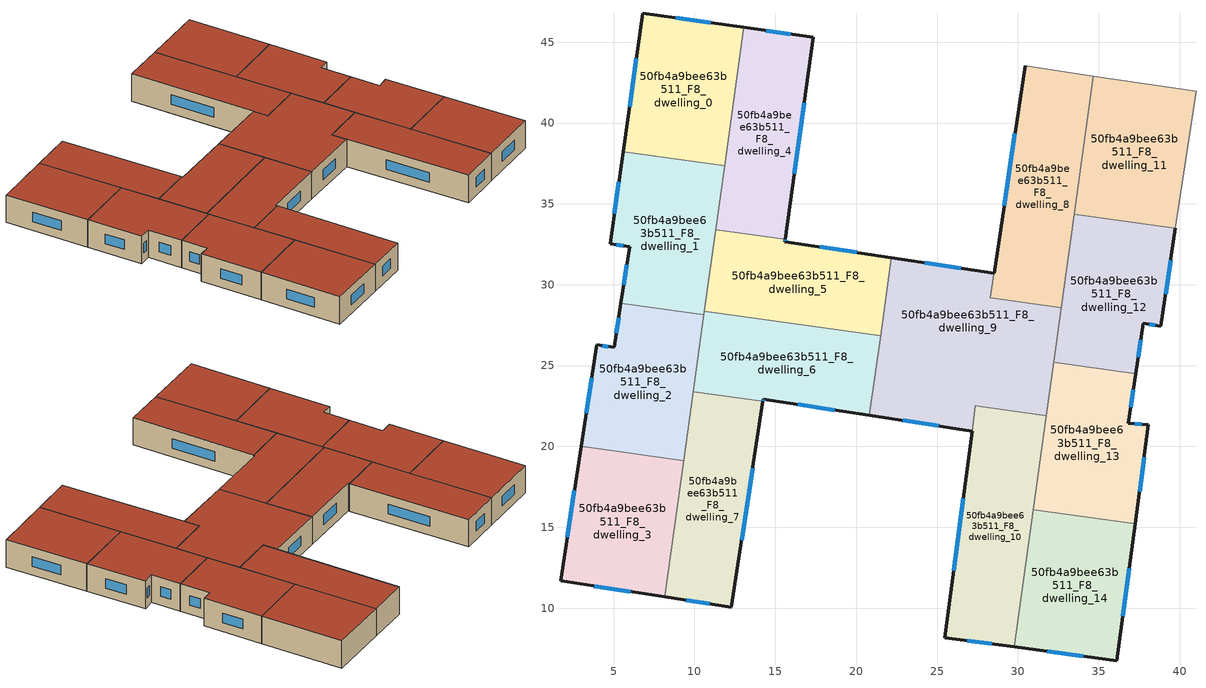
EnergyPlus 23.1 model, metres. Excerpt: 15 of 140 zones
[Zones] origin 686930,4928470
50fb4a9bee63b511_F8_dwelling_0
 floor to 50fb4a9bee63b511_F7_dwelling_0 (EU_floor_Construction): 13.05,45.91 11.86,37.34 5.59,38.21 6.81,46.79 z24
 wall outside (EU_wall_Construction): 13.05,45.91 6.81,46.79 5.59,38.21 z24:27
 wall to 50fb4a9bee63b511_F8_dwelling_1 (EU_wall_Construction): 5.59,38.21 11.86,37.34 z24:27
 wall to 50fb4a9bee63b511_F8_dwelling_4 (EU_wall_Construction): 11.86,37.34 13.05,45.91 z24:27
 window (EU_Window_Construction): 6.41,44 5.99,41 / 11.02,46.2 8.84,46.5 z24.98:26.02
 roof outside (EU_roof_Construction): 11.86,37.34 13.05,45.91 6.81,46.79 5.59,38.21 z27
50fb4a9bee63b511_F8_dwelling_1
 floor to 50fb4a9bee63b511_F7_dwelling_1 (EU_floor_Construction): 11.86,37.34 10.58,28.14 5.45,28.85 5.98,32.36 4.79,32.53 5.59,38.21 z24
 wall outside (EU_wall_Construction): 5.59,38.21 4.79,32.53 5.98,32.36 5.45,28.85 z24:27
 wall to 50fb4a9bee63b511_F8_dwelling_2 (EU_wall_Construction): 5.45,28.85 10.58,28.14 z24:27
 wall to 50fb4a9bee63b511_F8_dwelling_5 (EU_wall_Construction): 10.62,28.37 11.32,33.41 z24:27
 wall to 50fb4a9bee63b511_F8_dwelling_4 (EU_wall_Construction): 11.32,33.41 11.86,37.34 z24:27
 wall to 50fb4a9bee63b511_F8_dwelling_6 (EU_wall_Construction): 10.58,28.14 10.62,28.37 z24:27
 window (EU_Window_Construction): 5.81,31.22 5.62,29.99 / 5.18,32.48 5.59,32.42 / 5.33,36.37 5.05,34.38 z24.98:26.02
 roof outside (EU_roof_Construction): 10.58,28.14 11.86,37.34 5.59,38.21 4.79,32.53 5.98,32.36 5.45,28.85 z27
50fb4a9bee63b511_F8_dwelling_10
 floor to 50fb4a9bee63b511_F7_dwelling_10 (EU_floor_Construction): 31.75,21.91 29.76,7.6 25.48,8.17 27.38,22.51 z24
 wall outside (EU_wall_Construction): 27.16,20.95 25.48,8.17 29.76,7.6 z24:27
 wall to 50fb4a9bee63b511_F8_dwelling_9 (EU_wall_Construction): 27.37,22.52 27.16,20.95 / 31.75,21.91 27.38,22.51 z24:27
 wall to 50fb4a9bee63b511_F8_dwelling_14 (EU_wall_Construction): 29.76,7.6 30.94,16.08 z24:27
 wall to 50fb4a9bee63b511_F8_dwelling_13 (EU_wall_Construction): 30.94,16.08 31.75,21.91 z24:27
 window (EU_Window_Construction): 26.87,7.99 28.37,7.78 / 26.62,16.79 26.03,12.33 z24.98:26.02
 roof outside (EU_roof_Construction): 29.76,7.6 31.75,21.91 27.38,22.51 25.48,8.17 z27
50fb4a9bee63b511_F8_dwelling_11
 floor to 50fb4a9bee63b511_F7_dwelling_11 (EU_floor_Construction): 41.01,41.95 39.74,33.5 33.48,34.37 34.66,42.91 z24
 wall adiabatic (EU_wall_Construction): 39.74,33.5 41.01,41.95 34.66,42.91 z24:27
 wall to 50fb4a9bee63b511_F8_dwelling_12 (EU_wall_Construction): 33.48,34.37 39.74,33.5 z24:27
 wall to 50fb4a9bee63b511_F8_dwelling_8 (EU_wall_Construction): 34.66,42.91 33.48,34.37 z24:27
 roof outside (EU_roof_Construction): 39.74,33.5 41.01,41.95 34.66,42.91 33.48,34.37 z27
50fb4a9bee63b511_F8_dwelling_12
 floor to 50fb4a9bee63b511_F7_dwelling_12 (EU_floor_Construction): 39.74,33.5 38.83,27.44 37.76,27.6 37.29,24.49 32.2,25.19 33.48,34.37 z24
 wall outside (EU_wall_Construction): 37.29,24.49 37.76,27.6 38.83,27.44 39.74,33.5 z24:27
 wall to 50fb4a9bee63b511_F8_dwelling_13 (EU_wall_Construction): 32.2,25.19 37.29,24.49 z24:27
 wall to 50fb4a9bee63b511_F8_dwelling_9 (EU_wall_Construction): 32.67,28.58 32.2,25.19 z24:27
 wall to 50fb4a9bee63b511_F8_dwelling_8 (EU_wall_Construction): 33.48,34.37 32.67,28.58 z24:27
 window (EU_Window_Construction): 39.13,29.41 39.45,31.53 / 38.11,27.55 38.49,27.49 / 37.44,25.5 37.61,26.59 z24.98:26.02
 roof outside (EU_roof_Construction): 37.29,24.49 37.76,27.6 38.83,27.44 39.74,33.5 33.48,34.37 32.2,25.19 z27
50fb4a9bee63b511_F8_dwelling_13
 floor to 50fb4a9bee63b511_F7_dwelling_13 (EU_floor_Construction): 37.29,24.49 36.82,21.43 38.07,21.34 37.25,15.2 30.94,16.08 32.2,25.19 z24
 wall outside (EU_wall_Construction): 37.25,15.2 38.07,21.34 36.82,21.43 37.29,24.49 z24:27
 wall to 50fb4a9bee63b511_F8_dwelling_14 (EU_wall_Construction): 30.94,16.08 37.25,15.2 z24:27
 wall to 50fb4a9bee63b511_F8_dwelling_9 (EU_wall_Construction): 32.2,25.19 31.75,21.91 z24:27
 window (EU_Window_Construction): 36.98,22.43 37.14,23.49 / 37.67,21.37 37.23,21.4 / 37.52,17.2 37.81,19.35 z24.98:26.02
 roof outside (EU_roof_Construction): 37.25,15.2 38.07,21.34 36.82,21.43 37.29,24.49 32.2,25.19 30.94,16.08 z27
50fb4a9bee63b511_F8_dwelling_14
 floor to 50fb4a9bee63b511_F7_dwelling_14 (EU_floor_Construction): 37.25,15.2 36.12,6.74 29.76,7.6 30.94,16.08 z24
 wall outside (EU_wall_Construction): 29.76,7.6 36.12,6.74 37.25,15.2 z24:27
 window (EU_Window_Construction): 36.49,9.49 36.89,12.45 / 31.83,7.32 34.05,7.02 z24.98:26.02
 roof outside (EU_roof_Construction): 36.12,6.74 37.25,15.2 30.94,16.08 29.76,7.6 z27
50fb4a9bee63b511_F8_dwelling_2
 floor to 50fb4a9bee63b511_F7_dwelling_2 (EU_floor_Construction): 10.58,28.14 9.33,19.12 2.98,20.01 3.94,26.29 5.04,26.12 5.45,28.85 z24
 wall outside (EU_wall_Construction): 5.45,28.85 5.04,26.12 3.94,26.29 2.98,20.01 z24:27
 wall to 50fb4a9bee63b511_F8_dwelling_3 (EU_wall_Construction): 2.98,20.01 9.33,19.12 z24:27
 wall to 50fb4a9bee63b511_F8_dwelling_6 (EU_wall_Construction): 9.92,23.38 10.58,28.14 z24:27
 wall to 50fb4a9bee63b511_F8_dwelling_7 (EU_wall_Construction): 9.33,19.12 9.92,23.38 z24:27
 window (EU_Window_Construction): 3.63,24.25 3.3,22.05 / 4.68,26.18 4.3,26.24 / 5.32,27.96 5.17,27.01 z24.98:26.02
 roof outside (EU_roof_Construction): 9.33,19.12 10.58,28.14 5.45,28.85 5.04,26.12 3.94,26.29 2.98,20.01 z27
50fb4a9bee63b511_F8_dwelling_3
 floor to 50fb4a9bee63b511_F7_dwelling_3 (EU_floor_Construction): 9.33,19.12 8.16,10.7 1.71,11.68 2.98,20.01 z24
 wall outside (EU_wall_Construction): 2.98,20.01 1.71,11.68 8.16,10.7 z24:27
 wall to 50fb4a9bee63b511_F8_dwelling_7 (EU_wall_Construction): 8.16,10.7 9.33,19.12 z24:27
 window (EU_Window_Construction): 3.81,11.36 6.06,11.02 / 2.57,17.3 2.13,14.39 z24.98:26.02
 roof outside (EU_roof_Construction): 8.16,10.7 9.33,19.12 2.98,20.01 1.71,11.68 z27
50fb4a9bee63b511_F8_dwelling_4
 floor to 50fb4a9bee63b511_F7_dwelling_4 (EU_floor_Construction): 17.34,45.3 15.61,32.81 11.32,33.41 13.05,45.91 z24
 wall outside (EU_wall_Construction): 15.61,32.81 17.34,45.3 13.05,45.91 z24:27
 wall to 50fb4a9bee63b511_F8_dwelling_5 (EU_wall_Construction): 11.32,33.41 15.61,32.81 z24:27
 window (EU_Window_Construction): 15.95,45.5 14.45,45.71 / 16.18,36.87 16.78,41.24 z24.98:26.02
 roof outside (EU_roof_Construction): 15.61,32.81 17.34,45.3 13.05,45.91 11.32,33.41 z27
50fb4a9bee63b511_F8_dwelling_5
 floor to 50fb4a9bee63b511_F7_dwelling_5 (EU_floor_Construction): 22.18,31.67 21.51,26.86 10.62,28.37 11.32,33.41 15.61,32.81 15.59,32.67 z24
 wall outside (EU_wall_Construction): 22.18,31.67 15.59,32.67 15.61,32.81 z24:27
 wall to 50fb4a9bee63b511_F8_dwelling_6 (EU_wall_Construction): 10.62,28.37 21.51,26.86 z24:27
 wall to 50fb4a9bee63b511_F8_dwelling_9 (EU_wall_Construction): 21.51,26.86 22.18,31.67 z24:27
 window (EU_Window_Construction): 20.04,32 17.74,32.35 / 15.6,32.72 15.61,32.77 z24.98:26.02
 roof outside (EU_roof_Construction): 21.51,26.86 22.18,31.67 15.59,32.67 15.61,32.81 11.32,33.41 10.62,28.37 z27
50fb4a9bee63b511_F8_dwelling_6
 floor to 50fb4a9bee63b511_F7_dwelling_6 (EU_floor_Construction): 21.51,26.86 20.82,21.92 14.26,22.92 14.23,22.79 9.92,23.38 10.62,28.37 z24
 wall outside (EU_wall_Construction): 14.23,22.79 14.26,22.92 20.82,21.92 z24:27
 wall to 50fb4a9bee63b511_F8_dwelling_7 (EU_wall_Construction): 9.92,23.38 14.23,22.79 z24:27
 wall to 50fb4a9bee63b511_F8_dwelling_9 (EU_wall_Construction): 20.82,21.92 21.51,26.86 z24:27
 window (EU_Window_Construction): 16.39,22.6 18.69,22.25 / 14.24,22.83 14.25,22.88 z24.98:26.02
 roof outside (EU_roof_Construction): 20.82,21.92 21.51,26.86 10.62,28.37 9.92,23.38 14.23,22.79 14.26,22.92 z27
50fb4a9bee63b511_F8_dwelling_7
 floor to 50fb4a9bee63b511_F7_dwelling_7 (EU_floor_Construction): 14.23,22.79 12.28,10.06 8.16,10.7 9.92,23.38 z24
 wall outside (EU_wall_Construction): 8.16,10.7 12.28,10.06 14.23,22.79 z24:27
 window (EU_Window_Construction): 12.92,14.2 13.6,18.65 / 9.5,10.49 10.94,10.27 z24.98:26.02
 roof outside (EU_roof_Construction): 12.28,10.06 14.23,22.79 9.92,23.38 8.16,10.7 z27
50fb4a9bee63b511_F8_dwelling_8
 floor to 50fb4a9bee63b511_F7_dwelling_8 (EU_floor_Construction): 34.66,42.91 32.67,28.58 28.3,29.19 30.45,43.54 z24
 wall adiabatic (EU_wall_Construction): 34.66,42.91 30.45,43.54 z24:27
 wall to 50fb4a9bee63b511_F8_dwelling_9 (EU_wall_Construction): 30.45,43.54 28.3,29.19 32.67,28.58 z24:27
 roof outside (EU_roof_Construction): 32.67,28.58 34.66,42.91 30.45,43.54 28.3,29.19 z27
50fb4a9bee63b511_F8_dwelling_9
 floor to 50fb4a9bee63b511_F7_dwelling_9 (EU_floor_Construction): 30.44,43.54 28.3,29.19 32.67,28.58 31.75,21.91 27.37,22.52 27.16,20.95 20.82,21.92 22.18,31.67 28.52,30.7 z24
 wall outside (EU_wall_Construction): 30.44,43.54 28.52,30.7 22.18,31.67 / 20.82,21.92 27.16,20.95 z24:27
 window (EU_Window_Construction): 26.46,31.02 24.24,31.35 / 29.82,39.37 29.15,34.88 / 22.88,21.61 25.1,21.27 z24.98:26.02
 roof outside (EU_roof_Construction): 31.75,21.91 32.67,28.58 28.3,29.19 30.44,43.54 28.52,30.7 22.18,31.67 20.82,21.92 27.16,20.95 27.37,22.52 z27
[Building]
EU S2 Campaign: North Axis=0; Terrain=City; Solar Distribution=FullExterior
[Site:Location]
Bologna: Latitude=44.5; Longitude=11.25; Time Zone=1; Elevation=37
[SizingPeriod:WeatherFileDays]
AnnualSizingPeriod: Begin Month=1; Begin Day of Month=1; End Month=12; End Day of Month=31; Day of Week for Start Day=Monday; Use Weather File Daylight Saving Period=No; Use Weather File Rain and Snow Indicators=No
[MATERIAL]
EU_InternalMass_Material: Roughness=MediumRough; Thickness=0.1; Conductivity=1; Density=1800; Specific Heat=900; Thermal Absorptance=0.9; Solar Absorptance=0.7; Visible Absorptance=0.7
[MATERIAL:NOMASS] Roughness=MediumRough; Thermal Absorptance=0.9; Solar Absorptance=0.7; Visible Absorptance=0.7
Name | Thermal Resistance
EU_wall_NoMass | 0.905828
EU_roof_NoMass | 0.37593
EU_floor_NoMass | 0.67114
[WINDOWMATERIAL:SIMPLEGLAZINGSYSTEM]
EU_Window_SimpleGlazing: UFactor=4.52486; Solar Heat Gain Coefficient=0.85; Visible Transmittance=0.85
[CONSTRUCTION]
EU_wall_Construction: EU_wall_NoMass
EU_roof_Construction: EU_roof_NoMass
EU_floor_Construction: EU_floor_NoMass
EU_Window_Construction: EU_Window_SimpleGlazing
EU_InternalMass_Construction: EU_InternalMass_Material
[ZONE] Type=1; Multiplier=1; Ceiling Height=autocalculate; Floor Area=autocalculate; Part of Total Floor Area=Yes
Name | Volume
50fb4a9bee63b511_F8_dwelling_0 | 164.152
50fb4a9bee63b511_F8_dwelling_1; 50fb4a9bee63b511_F8_dwelling_6 | 164.161
50fb4a9bee63b511_F8_dwelling_10 | 189.275
50fb4a9bee63b511_F8_dwelling_11 | 164.15
50fb4a9bee63b511_F8_dwelling_12 | 164.14
50fb4a9bee63b511_F8_dwelling_13 | 164.146
50fb4a9bee63b511_F8_dwelling_14 | 164.147
50fb4a9bee63b511_F8_dwelling_2 | 164.158
50fb4a9bee63b511_F8_dwelling_3 | 164.163
50fb4a9bee63b511_F8_dwelling_4 | 164.153
50fb4a9bee63b511_F8_dwelling_5 | 164.154
50fb4a9bee63b511_F8_dwelling_7 | 164.164
50fb4a9bee63b511_F8_dwelling_8 | 188.454
50fb4a9bee63b511_F8_dwelling_9 | 278.662
[INTERNALMASS] Construction=EU_InternalMass_Construction
Name | Zone or ZoneList | Surface Area
50fb4a9bee63b511_F8_dwelling_0_EU_InternalMass | 50fb4a9bee63b511_F8_dwelling_0 | 54.7173
50fb4a9bee63b511_F8_dwelling_1_EU_InternalMass | 50fb4a9bee63b511_F8_dwelling_1 | 54.7204
50fb4a9bee63b511_F8_dwelling_2_EU_InternalMass | 50fb4a9bee63b511_F8_dwelling_2 | 54.7192
50fb4a9bee63b511_F8_dwelling_3_EU_InternalMass | 50fb4a9bee63b511_F8_dwelling_3 | 54.7208
50fb4a9bee63b511_F8_dwelling_4_EU_InternalMass | 50fb4a9bee63b511_F8_dwelling_4 | 54.7175
50fb4a9bee63b511_F8_dwelling_5_EU_InternalMass | 50fb4a9bee63b511_F8_dwelling_5 | 54.7181
50fb4a9bee63b511_F8_dwelling_6_EU_InternalMass | 50fb4a9bee63b511_F8_dwelling_6 | 54.7203
50fb4a9bee63b511_F8_dwelling_7_EU_InternalMass | 50fb4a9bee63b511_F8_dwelling_7 | 54.7215
50fb4a9bee63b511_F8_dwelling_8_EU_InternalMass | 50fb4a9bee63b511_F8_dwelling_8 | 62.818
50fb4a9bee63b511_F8_dwelling_9_EU_InternalMass | 50fb4a9bee63b511_F8_dwelling_9 | 92.9261
50fb4a9bee63b511_F8_dwelling_10_EU_InternalMass | 50fb4a9bee63b511_F8_dwelling_10 | 63.133
50fb4a9bee63b511_F8_dwelling_11_EU_InternalMass | 50fb4a9bee63b511_F8_dwelling_11 | 54.7165
50fb4a9bee63b511_F8_dwelling_12_EU_InternalMass | 50fb4a9bee63b511_F8_dwelling_12 | 54.7135
50fb4a9bee63b511_F8_dwelling_13_EU_InternalMass | 50fb4a9bee63b511_F8_dwelling_13 | 54.7154
50fb4a9bee63b511_F8_dwelling_14_EU_InternalMass | 50fb4a9bee63b511_F8_dwelling_14 | 54.7156
[OTHEREQUIPMENT] Fuel Type=Electricity; Design Level Calculation Method=Watts/Area; Power per Zone Floor Area=1; Fraction Latent=0; Fraction Radiant=0; Fraction Lost=0; Carbon Dioxide Generation Rate=0; EndUse Subcategory=EU_Step8_InternalGains
Name | Zone or ZoneList or Space or SpaceList | Schedule
EU_Step8_InternalGain_50fb4a9bee63b511_F8_dwelling_0_f000 | 50fb4a9bee63b511_F8_dwelling_0 | EU_Step8_GainSchedule_50fb4a9bee63b511_F8_dwelling_0_f000
EU_Step8_InternalGain_50fb4a9bee63b511_F8_dwelling_1_f000 | 50fb4a9bee63b511_F8_dwelling_1 | EU_Step8_GainSchedule_50fb4a9bee63b511_F8_dwelling_1_f000
EU_Step8_InternalGain_50fb4a9bee63b511_F8_dwelling_2_f000 | 50fb4a9bee63b511_F8_dwelling_2 | EU_Step8_GainSchedule_50fb4a9bee63b511_F8_dwelling_2_f000
EU_Step8_InternalGain_50fb4a9bee63b511_F8_dwelling_3_f000 | 50fb4a9bee63b511_F8_dwelling_3 | EU_Step8_GainSchedule_50fb4a9bee63b511_F8_dwelling_3_f000
EU_Step8_InternalGain_50fb4a9bee63b511_F8_dwelling_4_f000 | 50fb4a9bee63b511_F8_dwelling_4 | EU_Step8_GainSchedule_50fb4a9bee63b511_F8_dwelling_4_f000
EU_Step8_InternalGain_50fb4a9bee63b511_F8_dwelling_5_f000 | 50fb4a9bee63b511_F8_dwelling_5 | EU_Step8_GainSchedule_50fb4a9bee63b511_F8_dwelling_5_f000
EU_Step8_InternalGain_50fb4a9bee63b511_F8_dwelling_6_f000 | 50fb4a9bee63b511_F8_dwelling_6 | EU_Step8_GainSchedule_50fb4a9bee63b511_F8_dwelling_6_f000
EU_Step8_InternalGain_50fb4a9bee63b511_F8_dwelling_7_f000 | 50fb4a9bee63b511_F8_dwelling_7 | EU_Step8_GainSchedule_50fb4a9bee63b511_F8_dwelling_7_f000
EU_Step8_InternalGain_50fb4a9bee63b511_F8_dwelling_8_f000 | 50fb4a9bee63b511_F8_dwelling_8 | EU_Step8_GainSchedule_50fb4a9bee63b511_F8_dwelling_8_f000
EU_Step8_InternalGain_50fb4a9bee63b511_F8_dwelling_9_f000 | 50fb4a9bee63b511_F8_dwelling_9 | EU_Step8_GainSchedule_50fb4a9bee63b511_F8_dwelling_9_f000
EU_Step8_InternalGain_50fb4a9bee63b511_F8_dwelling_10_f000 | 50fb4a9bee63b511_F8_dwelling_10 | EU_Step8_GainSchedule_50fb4a9bee63b511_F8_dwelling_10_f000
EU_Step8_InternalGain_50fb4a9bee63b511_F8_dwelling_11_f000 | 50fb4a9bee63b511_F8_dwelling_11 | EU_Step8_GainSchedule_50fb4a9bee63b511_F8_dwelling_11_f000
EU_Step8_InternalGain_50fb4a9bee63b511_F8_dwelling_12_f000 | 50fb4a9bee63b511_F8_dwelling_12 | EU_Step8_GainSchedule_50fb4a9bee63b511_F8_dwelling_12_f000
EU_Step8_InternalGain_50fb4a9bee63b511_F8_dwelling_13_f000 | 50fb4a9bee63b511_F8_dwelling_13 | EU_Step8_GainSchedule_50fb4a9bee63b511_F8_dwelling_13_f000
EU_Step8_InternalGain_50fb4a9bee63b511_F8_dwelling_14_f000 | 50fb4a9bee63b511_F8_dwelling_14 | EU_Step8_GainSchedule_50fb4a9bee63b511_F8_dwelling_14_f000
[ZONEVENTILATION:DESIGNFLOWRATE] Schedule=EU_AlwaysOn; Design Flow Rate Calculation Method=AirChanges/Hour; Air Changes per Hour=0.73129; Ventilation Type=Natural; Fan Pressure Rise=0; Fan Total Efficiency=1; Constant Term Coefficient=1; Temperature Term Coefficient=0; Velocity Term Coefficient=0; Velocity Squared Term Coefficient=0; Minimum Indoor Temperature=-100; Maximum Indoor Temperature=100; Delta Temperature=-100; Minimum Outdoor Temperature=-100; Maximum Outdoor Temperature=100; Maximum Wind Speed=40
Name | Zone or ZoneList or Space or SpaceList
EU_ConstantAir_50fb4a9bee63b511_F8_dwelling_0 | 50fb4a9bee63b511_F8_dwelling_0
EU_ConstantAir_50fb4a9bee63b511_F8_dwelling_1 | 50fb4a9bee63b511_F8_dwelling_1
EU_ConstantAir_50fb4a9bee63b511_F8_dwelling_2 | 50fb4a9bee63b511_F8_dwelling_2
EU_ConstantAir_50fb4a9bee63b511_F8_dwelling_3 | 50fb4a9bee63b511_F8_dwelling_3
EU_ConstantAir_50fb4a9bee63b511_F8_dwelling_4 | 50fb4a9bee63b511_F8_dwelling_4
EU_ConstantAir_50fb4a9bee63b511_F8_dwelling_5 | 50fb4a9bee63b511_F8_dwelling_5
EU_ConstantAir_50fb4a9bee63b511_F8_dwelling_6 | 50fb4a9bee63b511_F8_dwelling_6
EU_ConstantAir_50fb4a9bee63b511_F8_dwelling_7 | 50fb4a9bee63b511_F8_dwelling_7
EU_ConstantAir_50fb4a9bee63b511_F8_dwelling_8 | 50fb4a9bee63b511_F8_dwelling_8
EU_ConstantAir_50fb4a9bee63b511_F8_dwelling_9 | 50fb4a9bee63b511_F8_dwelling_9
EU_ConstantAir_50fb4a9bee63b511_F8_dwelling_10 | 50fb4a9bee63b511_F8_dwelling_10
EU_ConstantAir_50fb4a9bee63b511_F8_dwelling_11 | 50fb4a9bee63b511_F8_dwelling_11
EU_ConstantAir_50fb4a9bee63b511_F8_dwelling_12 | 50fb4a9bee63b511_F8_dwelling_12
EU_ConstantAir_50fb4a9bee63b511_F8_dwelling_13 | 50fb4a9bee63b511_F8_dwelling_13
EU_ConstantAir_50fb4a9bee63b511_F8_dwelling_14 | 50fb4a9bee63b511_F8_dwelling_14
[HVACTEMPLATE:THERMOSTAT] Constant Heating Setpoint=20; Constant Cooling Setpoint=50
EU_HeatOnly_50fb4a9bee63b511_F5_dwelling_3; EU_HeatOnly_50fb4a9bee63b511_F5_dwelling_4; EU_HeatOnly_50fb4a9bee63b511_F5_dwelling_5; EU_HeatOnly_50fb4a9bee63b511_F5_dwelling_6; EU_HeatOnly_50fb4a9bee63b511_F5_dwelling_7; EU_HeatOnly_50fb4a9bee63b511_F5_dwelling_8; EU_HeatOnly_50fb4a9bee63b511_F5_dwelling_9; EU_HeatOnly_50fb4a9bee63b511_F5_dwelling_10; EU_HeatOnly_50fb4a9bee63b511_F5_dwelling_11; EU_HeatOnly_50fb4a9bee63b511_F5_dwelling_12; EU_HeatOnly_50fb4a9bee63b511_F5_dwelling_13; EU_HeatOnly_50fb4a9bee63b511_F5_dwelling_14; EU_HeatOnly_50fb4a9bee63b511_F6_dwelling_0; EU_HeatOnly_50fb4a9bee63b511_F6_dwelling_1; EU_HeatOnly_50fb4a9bee63b511_F6_dwelling_2; EU_HeatOnly_50fb4a9bee63b511_F6_dwelling_3; EU_HeatOnly_50fb4a9bee63b511_F6_dwelling_4; EU_HeatOnly_50fb4a9bee63b511_F6_dwelling_5; EU_HeatOnly_50fb4a9bee63b511_F6_dwelling_6; EU_HeatOnly_50fb4a9bee63b511_F6_dwelling_7; EU_HeatOnly_50fb4a9bee63b511_F6_dwelling_8; EU_HeatOnly_50fb4a9bee63b511_F6_dwelling_9; EU_HeatOnly_50fb4a9bee63b511_F6_dwelling_10; EU_HeatOnly_50fb4a9bee63b511_F6_dwelling_11; EU_HeatOnly_50fb4a9bee63b511_F6_dwelling_12; EU_HeatOnly_50fb4a9bee63b511_F6_dwelling_13; EU_HeatOnly_50fb4a9bee63b511_F6_dwelling_14; EU_HeatOnly_50fb4a9bee63b511_F7_dwelling_0; EU_HeatOnly_50fb4a9bee63b511_F7_dwelling_1; EU_HeatOnly_50fb4a9bee63b511_F7_dwelling_2; EU_HeatOnly_50fb4a9bee63b511_F7_dwelling_3; EU_HeatOnly_50fb4a9bee63b511_F7_dwelling_4; EU_HeatOnly_50fb4a9bee63b511_F7_dwelling_5; EU_HeatOnly_50fb4a9bee63b511_F7_dwelling_6; EU_HeatOnly_50fb4a9bee63b511_F7_dwelling_7; EU_HeatOnly_50fb4a9bee63b511_F7_dwelling_8; EU_HeatOnly_50fb4a9bee63b511_F7_dwelling_9; EU_HeatOnly_50fb4a9bee63b511_F7_dwelling_10; EU_HeatOnly_50fb4a9bee63b511_F7_dwelling_11; EU_HeatOnly_50fb4a9bee63b511_F7_dwelling_12; EU_HeatOnly_50fb4a9bee63b511_F7_dwelling_13; EU_HeatOnly_50fb4a9bee63b511_F7_dwelling_14; EU_HeatOnly_50fb4a9bee63b511_F8_dwelling_0; EU_HeatOnly_50fb4a9bee63b511_F8_dwelling_1; EU_HeatOnly_50fb4a9bee63b511_F8_dwelling_2; EU_HeatOnly_50fb4a9bee63b511_F8_dwelling_3; EU_HeatOnly_50fb4a9bee63b511_F8_dwelling_4; EU_HeatOnly_50fb4a9bee63b511_F8_dwelling_5; EU_HeatOnly_50fb4a9bee63b511_F8_dwelling_6; EU_HeatOnly_50fb4a9bee63b511_F8_dwelling_7; EU_HeatOnly_50fb4a9bee63b511_F8_dwelling_8; EU_HeatOnly_50fb4a9bee63b511_F8_dwelling_9; EU_HeatOnly_50fb4a9bee63b511_F8_dwelling_10; EU_HeatOnly_50fb4a9bee63b511_F8_dwelling_11; EU_HeatOnly_50fb4a9bee63b511_F8_dwelling_12; EU_HeatOnly_50fb4a9bee63b511_F8_dwelling_13; EU_HeatOnly_50fb4a9bee63b511_F8_dwelling_14
[HVACTEMPLATE:ZONE:IDEALLOADSAIRSYSTEM] System Availability Schedule=EU_AlwaysOn; Maximum Heating Supply Air Temperature=50; Minimum Cooling Supply Air Temperature=13; Maximum Heating Supply Air Humidity Ratio=0.0156; Minimum Cooling Supply Air Humidity Ratio=0.0077; Heating Limit=NoLimit; Cooling Limit=NoLimit; Heating Availability Schedule=EU_AlwaysOn; Cooling Availability Schedule=EU_CoolingOff; Dehumidification Control Type=ConstantSensibleHeatRatio; Cooling Sensible Heat Ratio=0.7; Dehumidification Setpoint=60; Humidification Control Type=None; Humidification Setpoint=30; Outdoor Air Method=None; Outdoor Air Flow Rate per Person=0.00944; Outdoor Air Flow Rate per Zone Floor Area=0; Outdoor Air Flow Rate per Zone=0; Demand Controlled Ventilation Type=None; Outdoor Air Economizer Type=NoEconomizer; Heat Recovery Type=None; Sensible Heat Recovery Effectiveness=0.7; Latent Heat Recovery Effectiveness=0.65
Name | Template Thermostat
50fb4a9bee63b511_F8_dwelling_0 | EU_HeatOnly_50fb4a9bee63b511_F8_dwelling_0
50fb4a9bee63b511_F8_dwelling_1 | EU_HeatOnly_50fb4a9bee63b511_F8_dwelling_1
50fb4a9bee63b511_F8_dwelling_2 | EU_HeatOnly_50fb4a9bee63b511_F8_dwelling_2
50fb4a9bee63b511_F8_dwelling_3 | EU_HeatOnly_50fb4a9bee63b511_F8_dwelling_3
50fb4a9bee63b511_F8_dwelling_4 | EU_HeatOnly_50fb4a9bee63b511_F8_dwelling_4
50fb4a9bee63b511_F8_dwelling_5 | EU_HeatOnly_50fb4a9bee63b511_F8_dwelling_5
50fb4a9bee63b511_F8_dwelling_6 | EU_HeatOnly_50fb4a9bee63b511_F8_dwelling_6
50fb4a9bee63b511_F8_dwelling_7 | EU_HeatOnly_50fb4a9bee63b511_F8_dwelling_7
50fb4a9bee63b511_F8_dwelling_8 | EU_HeatOnly_50fb4a9bee63b511_F8_dwelling_8
50fb4a9bee63b511_F8_dwelling_9 | EU_HeatOnly_50fb4a9bee63b511_F8_dwelling_9
50fb4a9bee63b511_F8_dwelling_10 | EU_HeatOnly_50fb4a9bee63b511_F8_dwelling_10
50fb4a9bee63b511_F8_dwelling_11 | EU_HeatOnly_50fb4a9bee63b511_F8_dwelling_11
50fb4a9bee63b511_F8_dwelling_12 | EU_HeatOnly_50fb4a9bee63b511_F8_dwelling_12
50fb4a9bee63b511_F8_dwelling_13 | EU_HeatOnly_50fb4a9bee63b511_F8_dwelling_13
50fb4a9bee63b511_F8_dwelling_14 | EU_HeatOnly_50fb4a9bee63b511_F8_dwelling_14
[SIZING:ZONE] Zone Cooling Design Supply Air Temperature Input Method=SupplyAirTemperature; Zone Cooling Design Supply Air Temperature=13; Zone Heating Design Supply Air Temperature Input Method=SupplyAirTemperature; Zone Heating Design Supply Air Temperature=50; Zone Cooling Design Supply Air Humidity Ratio=0.008; Zone Heating Design Supply Air Humidity Ratio=0.008; Cooling Design Air Flow Method=DesignDay; Cooling Design Air Flow Rate=0; Cooling Minimum Air Flow per Zone Floor Area=0.000762; Cooling Minimum Air Flow=0; Cooling Minimum Air Flow Fraction=0.2; Heating Design Air Flow Method=DesignDay; Heating Design Air Flow Rate=0; Heating Maximum Air Flow per Zone Floor Area=0.002032; Heating Maximum Air Flow=0.141576; Heating Maximum Air Flow Fraction=0.3; Account for Dedicated Outdoor Air System=No; Dedicated Outdoor Air System Control Strategy=NeutralSupplyAir; Dedicated Outdoor Air Low Setpoint Temperature for Design=autosize; Dedicated Outdoor Air High Setpoint Temperature for Design=autosize; Zone Load Sizing Method=Sensible Load Only No Latent Load; Zone Latent Cooling Design Supply Air Humidity Ratio Input Method=HumidityRatioDifference; Zone Cooling Design Supply Air Humidity Ratio Difference=0.005; Zone Latent Heating Design Supply Air Humidity Ratio Input Method=HumidityRatioDifference; Zone Humidification Design Supply Air Humidity Ratio Difference=0.005
50fb4a9bee63b511_F8_dwelling_0; 50fb4a9bee63b511_F8_dwelling_1; 50fb4a9bee63b511_F8_dwelling_2; 50fb4a9bee63b511_F8_dwelling_3; 50fb4a9bee63b511_F8_dwelling_4; 50fb4a9bee63b511_F8_dwelling_5; 50fb4a9bee63b511_F8_dwelling_6; 50fb4a9bee63b511_F8_dwelling_7; 50fb4a9bee63b511_F8_dwelling_8; 50fb4a9bee63b511_F8_dwelling_9; 50fb4a9bee63b511_F8_dwelling_10; 50fb4a9bee63b511_F8_dwelling_11; 50fb4a9bee63b511_F8_dwelling_12; 50fb4a9bee63b511_F8_dwelling_13; 50fb4a9bee63b511_F8_dwelling_14
[SCHEDULE:CONSTANT]
Name | Hourly Value
EU_AlwaysOn | 1
EU_CoolingOff | 0
[SCHEDULE:FILE] Column Number=1; Rows to Skip at Top=0; Number of Hours of Data=8760; Column Separator=Comma; Interpolate to Timestep=No; Minutes per Item=60; Adjust Schedule for Daylight Savings=Yes
Name | File
EU_Step8_GainSchedule_50fb4a9bee63b511_F8_dwelling_0_f000 | ../../schedules/50fb4a9bee63b511/50fb4a9bee63b511_F8_dwelling_0_f000_gain.csv
EU_Step8_GainSchedule_50fb4a9bee63b511_F8_dwelling_1_f000 | ../../schedules/50fb4a9bee63b511/50fb4a9bee63b511_F8_dwelling_1_f000_gain.csv
EU_Step8_GainSchedule_50fb4a9bee63b511_F8_dwelling_2_f000 | ../../schedules/50fb4a9bee63b511/50fb4a9bee63b511_F8_dwelling_2_f000_gain.csv
EU_Step8_GainSchedule_50fb4a9bee63b511_F8_dwelling_3_f000 | ../../schedules/50fb4a9bee63b511/50fb4a9bee63b511_F8_dwelling_3_f000_gain.csv
EU_Step8_GainSchedule_50fb4a9bee63b511_F8_dwelling_4_f000 | ../../schedules/50fb4a9bee63b511/50fb4a9bee63b511_F8_dwelling_4_f000_gain.csv
EU_Step8_GainSchedule_50fb4a9bee63b511_F8_dwelling_5_f000 | ../../schedules/50fb4a9bee63b511/50fb4a9bee63b511_F8_dwelling_5_f000_gain.csv
EU_Step8_GainSchedule_50fb4a9bee63b511_F8_dwelling_6_f000 | ../../schedules/50fb4a9bee63b511/50fb4a9bee63b511_F8_dwelling_6_f000_gain.csv
EU_Step8_GainSchedule_50fb4a9bee63b511_F8_dwelling_7_f000 | ../../schedules/50fb4a9bee63b511/50fb4a9bee63b511_F8_dwelling_7_f000_gain.csv
EU_Step8_GainSchedule_50fb4a9bee63b511_F8_dwelling_8_f000 | ../../schedules/50fb4a9bee63b511/50fb4a9bee63b511_F8_dwelling_8_f000_gain.csv
EU_Step8_GainSchedule_50fb4a9bee63b511_F8_dwelling_9_f000 | ../../schedules/50fb4a9bee63b511/50fb4a9bee63b511_F8_dwelling_9_f000_gain.csv
EU_Step8_GainSchedule_50fb4a9bee63b511_F8_dwelling_10_f000 | ../../schedules/50fb4a9bee63b511/50fb4a9bee63b511_F8_dwelling_10_f000_gain.csv
EU_Step8_GainSchedule_50fb4a9bee63b511_F8_dwelling_11_f000 | ../../schedules/50fb4a9bee63b511/50fb4a9bee63b511_F8_dwelling_11_f000_gain.csv
EU_Step8_GainSchedule_50fb4a9bee63b511_F8_dwelling_12_f000 | ../../schedules/50fb4a9bee63b511/50fb4a9bee63b511_F8_dwelling_12_f000_gain.csv
EU_Step8_GainSchedule_50fb4a9bee63b511_F8_dwelling_13_f000 | ../../schedules/50fb4a9bee63b511/50fb4a9bee63b511_F8_dwelling_13_f000_gain.csv
EU_Step8_GainSchedule_50fb4a9bee63b511_F8_dwelling_14_f000 | ../../schedules/50fb4a9bee63b511/50fb4a9bee63b511_F8_dwelling_14_f000_gain.csv
